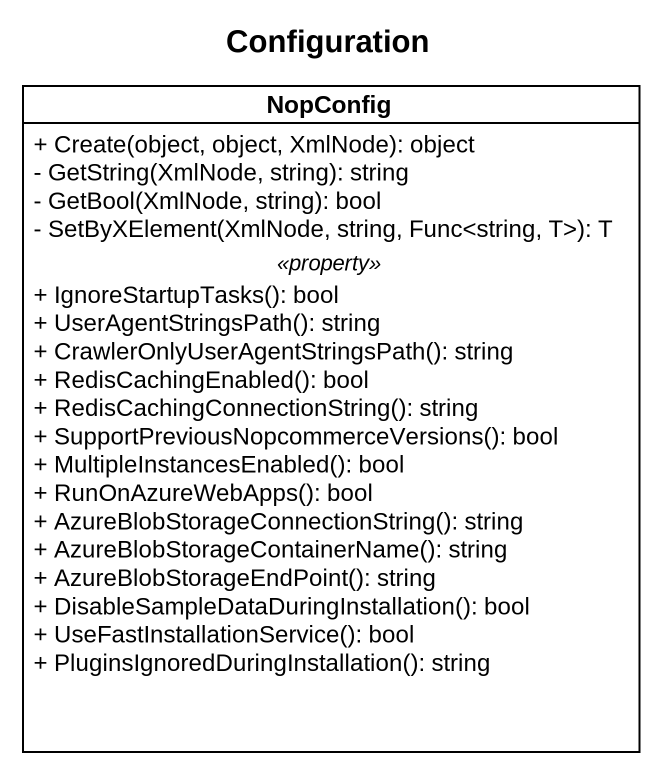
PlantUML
@startuml
title Configuration
hide circle
hide empty members
skinparam classAttributeIconSize 0
class NopConfig {
  + Create(object, object, XmlNode): object
  - GetString(XmlNode, string): string
  - GetBool(XmlNode, string): bool
  - SetByXElement(XmlNode, string, Func<string, T>): T
  .. <<property>> ..
  + IgnoreStartupTasks(): bool
  + UserAgentStringsPath(): string
  + CrawlerOnlyUserAgentStringsPath(): string
  + RedisCachingEnabled(): bool
  + RedisCachingConnectionString(): string
  + SupportPreviousNopcommerceVersions(): bool
  + MultipleInstancesEnabled(): bool
  + RunOnAzureWebApps(): bool
  + AzureBlobStorageConnectionString(): string
  + AzureBlobStorageContainerName(): string
  + AzureBlobStorageEndPoint(): string
  + DisableSampleDataDuringInstallation(): bool
  + UseFastInstallationService(): bool
  + PluginsIgnoredDuringInstallation(): string
}
@enduml
